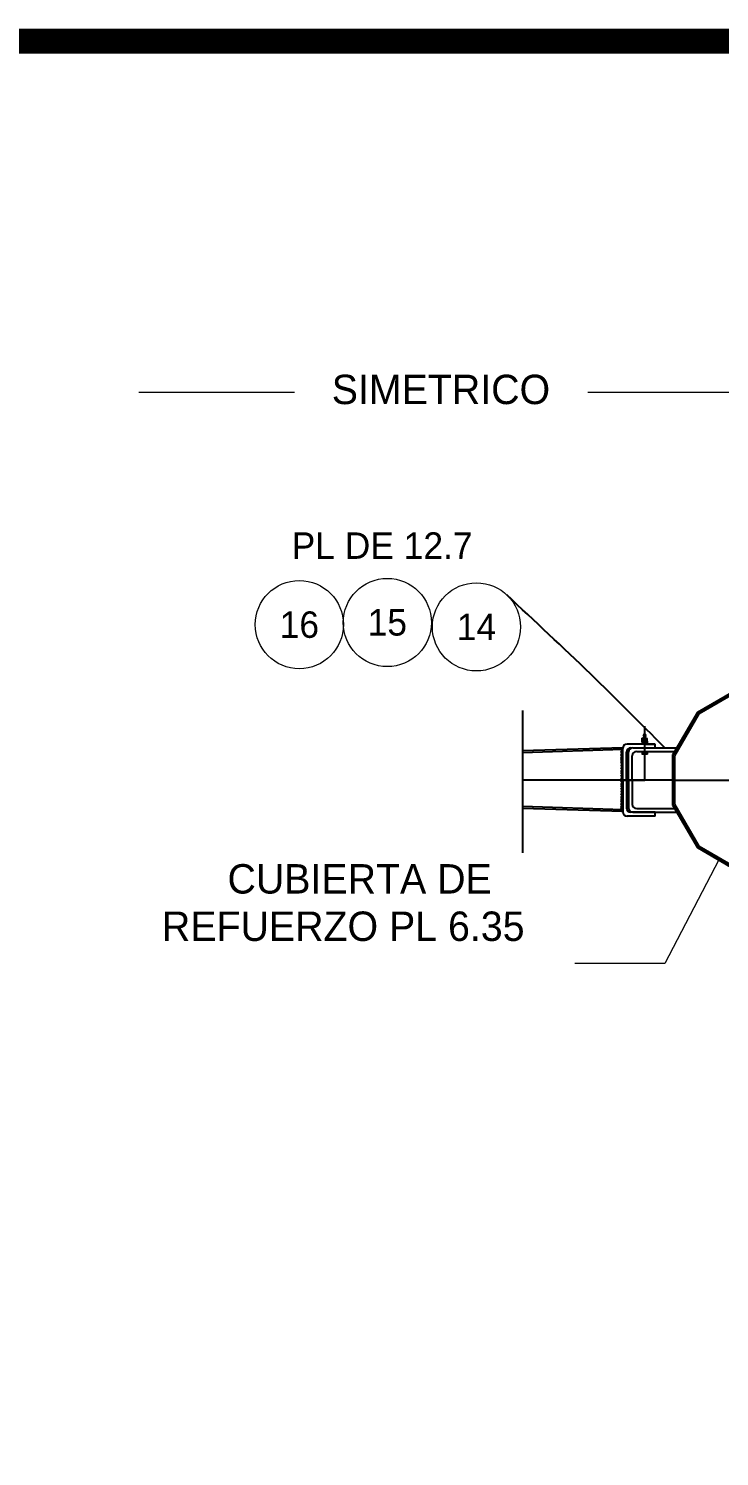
# Model space of a CAD drawing. Header units: centimetres. Extents: x 14 to 66415, y 14 to 43040.
# Drawn here: x 34018 to 38719, y 33327 to 43040 of the extents above; entities that cross this region are included whole.
import ezdxf
from ezdxf.enums import TextEntityAlignment as Align

# ---------------------------------------------------------------- set-up
doc = ezdxf.new("R2010")
doc.units = ezdxf.units.CM
doc.header["$LTSCALE"] = 10
doc.header["$MEASUREMENT"] = 0
doc.layers.get('0').update_dxf_attribs({"linetype": 'CONTINUOUS'})
for name, color, linetype in [('ACERO1', 144, 'CONTINUOUS'), ('ACOT', 7, 'CONTINUOUS'), ('MARCO', 7, 'CONTINUOUS'), ('TEXT', 7, 'CONTINUOUS'), ('TEXTOS', 7, 'CONTINUOUS')]:
    doc.layers.add(name, color=color, linetype=linetype)
doc.styles.get("Standard").update_dxf_attribs({"font": ''})
doc.styles.get('Standard').set_extended_font_data('Zurich Ex BT')
doc.dimstyles.get("Standard").update_dxf_attribs({"dimtxt": 200, "dimasz": 80, "dimexe": 3, "dimexo": 10, "dimgap": 0.09, "dimtad": 0, "dimtih": 1, "dimtoh": 1, "dimzin": 0, "dimdsep": 46, "dimtxsty": 'Standard', "dimcen": 0.09, "dimclrd": 256, "dimclre": 256, "dimclrt": 256, "dimadec": 0, "dimazin": 0, "dimtfac": 1, "dimtofl": 0, "dimtmove": 0, "dimatfit": 3, "dimfxl": 0, "dimtolj": 1, "dimtzin": 0, "dimlwd": 0, "dimlwe": 0, "dimarcsym": 0})

msp = doc.modelspace()

# ---------------------------------------------------------------- hatches: boundary and pattern name
at = {"layer": 'ACERO1'}
h = msp.add_hatch(dxfattribs=at)
h.set_pattern_fill('ANSI37', color=256, scale=100, style=0)
h.set_pattern_definition([(135, (106290.294, -91335.644), (8.8388348, 8.8388348), []), (45, (106290.294, -91335.644), (8.8388348, -8.8388348), [])])
h.paths.add_polyline_path([(38047.689, 38147.85), (38060.289, 38148.263), (38060.289, 37928.263), (38047.689, 37928.263)])
h.paths.add_polyline_path([(38047.689, 37928.263), (38060.289, 37928.263), (38060.289, 37713.263), (38047.689, 37713.659)])

# ---------------------------------------------------------------- linework, layer by layer
for p, q in [((37377.651, 38400.734), (37377.651, 37433.486)), ((38210.289, 37928.263), (38210.289, 38295.253)), ((38280.289, 38173.263), (38090.289, 38173.263)), ((38205.141, 38173.263), (38280.289, 38173.263)), ((38280.289, 38147.863), (38280.289, 38173.263)), ((38060.289, 38148.263), (37377.651, 38125.882)), ((38060.705, 38135.57), (37377.651, 38113.175)), ((38060.289, 37928.263), (38060.289, 38148.263)), ((38060.289, 37928.263), (38060.289, 38143.263)), ((38085.689, 37928.263), (38085.689, 38117.863)), ((38100.289, 37928.263), (38100.289, 38117.863)), ((38125.689, 37928.263), (38125.689, 38092.463)), ((38130.289, 38147.863), (38429.946, 38147.863)), ((38155.689, 38122.463), (38415.281, 38122.463)), ((38060.289, 37928.263), (37377.651, 37928.263)), ((38400.289, 37928.263), (38060.289, 37928.263)), ((38060.289, 37928.263), (38060.289, 37713.263)), ((38060.289, 37928.263), (38210.289, 37928.263)), ((38060.289, 37708.263), (38060.289, 37928.263)), ((38085.689, 37928.263), (38085.689, 37738.663)), ((38400.289, 37928.263), (38100.289, 37928.263)), ((38100.289, 37928.263), (38100.289, 37738.663)), ((38125.689, 37928.263), (38125.689, 37764.063)), ((38400.289, 37928.263), (39655.992, 37928.263)), ((38060.687, 37725.957), (37377.651, 37747.418)), ((38060.289, 37713.263), (37377.651, 37734.712)), ((38280.289, 37708.663), (38115.689, 37708.663)), ((38130.289, 37708.663), (38429.946, 37708.663)), ((38155.689, 37734.063), (38415.281, 37734.063)), ((38280.289, 37683.263), (38280.289, 37708.663)), ((38280.289, 37683.263), (38090.289, 37683.263))]:
    msp.add_line(p, q, dxfattribs=at)
at = {"layer": 'ACERO1', "lineweight": 5}
for p, q in [((38190.927, 38207.801), (38190.927, 38212.388)), ((38190.927, 38212.388), (38228.925, 38211.924)), ((38195.737, 38212.289), (38190.927, 38212.289)), ((38194.76, 38212.171), (38190.927, 38212.171)), ((38194.327, 38212.052), (38190.927, 38212.052)), ((38194.001, 38211.933), (38190.927, 38211.933)), ((38193.731, 38211.814), (38190.927, 38211.814)), ((38193.499, 38211.696), (38190.927, 38211.696)), ((38193.293, 38211.577), (38190.927, 38211.577)), ((38193.107, 38211.458), (38190.927, 38211.458)), ((38192.939, 38211.339), (38190.927, 38211.339)), ((38192.784, 38211.221), (38190.927, 38211.221)), ((38192.641, 38211.102), (38190.927, 38211.102)), ((38192.509, 38210.983), (38190.927, 38210.983)), ((38192.385, 38210.864), (38190.927, 38210.864)), ((38192.27, 38210.746), (38190.927, 38210.746)), ((38192.163, 38210.627), (38190.927, 38210.627)), ((38192.062, 38210.508), (38190.927, 38210.508)), ((38191.967, 38210.389), (38190.927, 38210.389)), ((38191.879, 38210.271), (38190.927, 38210.271)), ((38191.795, 38210.152), (38190.927, 38210.152)), ((38191.717, 38210.033), (38190.927, 38210.033)), ((38191.644, 38209.914), (38190.927, 38209.914)), ((38191.575, 38209.796), (38190.927, 38209.796)), ((38191.51, 38209.677), (38190.927, 38209.677)), ((38191.45, 38209.558), (38190.927, 38209.558)), ((38191.394, 38209.439), (38190.927, 38209.439)), ((38191.341, 38209.321), (38190.927, 38209.321)), ((38191.292, 38209.202), (38190.927, 38209.202)), ((38191.247, 38209.083), (38190.927, 38209.083)), ((38191.206, 38208.964), (38190.927, 38208.964)), ((38191.167, 38208.846), (38190.927, 38208.846)), ((38191.132, 38208.727), (38190.927, 38208.727)), ((38191.1, 38208.608), (38190.927, 38208.608)), ((38191.072, 38208.49), (38190.927, 38208.49)), ((38191.046, 38208.371), (38190.927, 38208.371)), ((38191.024, 38208.252), (38190.927, 38208.252)), ((38191.005, 38208.133), (38190.927, 38208.133)), ((38190.988, 38208.015), (38190.927, 38208.015)), ((38190.975, 38207.896), (38190.927, 38207.896)), ((38190.966, 38207.801), (38190.927, 38207.801)), ((38190.927, 38193.156), (38190.927, 38207.703)), ((38190.927, 38188.456), (38190.927, 38193.043)), ((38190.927, 38193.043), (38228.925, 38192.579)), ((38195.737, 38192.944), (38190.927, 38192.944)), ((38194.76, 38192.826), (38190.927, 38192.826)), ((38194.327, 38192.707), (38190.927, 38192.707)), ((38194.001, 38192.588), (38190.927, 38192.588)), ((38193.731, 38192.469), (38190.927, 38192.469)), ((38193.499, 38192.351), (38190.927, 38192.351)), ((38193.293, 38192.232), (38190.927, 38192.232)), ((38190.927, 38192.227), (38190.927, 38177.68)), ((38193.107, 38192.113), (38190.927, 38192.113)), ((38192.939, 38191.994), (38190.927, 38191.994)), ((38192.784, 38191.876), (38190.927, 38191.876)), ((38192.641, 38191.757), (38190.927, 38191.757)), ((38192.509, 38191.638), (38190.927, 38191.638)), ((38192.385, 38191.519), (38190.927, 38191.519)), ((38192.27, 38191.401), (38190.927, 38191.401)), ((38192.163, 38191.282), (38190.927, 38191.282)), ((38192.062, 38191.163), (38190.927, 38191.163)), ((38191.967, 38191.045), (38190.927, 38191.045)), ((38191.879, 38190.926), (38190.927, 38190.926)), ((38191.795, 38190.807), (38190.927, 38190.807)), ((38191.717, 38190.688), (38190.927, 38190.688)), ((38191.644, 38190.57), (38190.927, 38190.57)), ((38191.575, 38190.451), (38190.927, 38190.451)), ((38191.51, 38190.332), (38190.927, 38190.332)), ((38191.45, 38190.213), (38190.927, 38190.213)), ((38191.394, 38190.095), (38190.927, 38190.095)), ((38191.341, 38189.976), (38190.927, 38189.976)), ((38191.292, 38189.857), (38190.927, 38189.857)), ((38191.247, 38189.738), (38190.927, 38189.738)), ((38191.206, 38189.62), (38190.927, 38189.62)), ((38191.167, 38189.501), (38190.927, 38189.501)), ((38191.132, 38189.382), (38190.927, 38189.382)), ((38191.1, 38189.263), (38190.927, 38189.263)), ((38191.072, 38189.145), (38190.927, 38189.145)), ((38191.046, 38189.026), (38190.927, 38189.026)), ((38191.024, 38188.907), (38190.927, 38188.907)), ((38191.005, 38188.788), (38190.927, 38188.788)), ((38190.988, 38188.67), (38190.927, 38188.67)), ((38190.975, 38188.551), (38190.927, 38188.551)), ((38190.966, 38188.456), (38190.927, 38188.456)), ((38190.927, 38177.583), (38190.927, 38172.995)), ((38190.966, 38177.583), (38190.927, 38177.583)), ((38190.975, 38177.488), (38190.927, 38177.488)), ((38190.988, 38177.369), (38190.927, 38177.369)), ((38191.005, 38177.25), (38190.927, 38177.25)), ((38191.024, 38177.131), (38190.927, 38177.131)), ((38191.046, 38177.013), (38190.927, 38177.013)), ((38191.072, 38176.894), (38190.927, 38176.894)), ((38191.1, 38176.775), (38190.927, 38176.775)), ((38191.132, 38176.656), (38190.927, 38176.656)), ((38191.167, 38176.538), (38190.927, 38176.538)), ((38191.206, 38176.419), (38190.927, 38176.419)), ((38191.247, 38176.3), (38190.927, 38176.3)), ((38191.292, 38176.181), (38190.927, 38176.181)), ((38191.341, 38176.063), (38190.927, 38176.063)), ((38191.394, 38175.944), (38190.927, 38175.944)), ((38191.45, 38175.825), (38190.927, 38175.825)), ((38191.51, 38175.707), (38190.927, 38175.707)), ((38191.575, 38175.588), (38190.927, 38175.588)), ((38191.644, 38175.469), (38190.927, 38175.469)), ((38191.717, 38175.35), (38190.927, 38175.35)), ((38191.795, 38175.232), (38190.927, 38175.232)), ((38191.879, 38175.113), (38190.927, 38175.113)), ((38191.967, 38174.994), (38190.927, 38174.994)), ((38192.062, 38174.875), (38190.927, 38174.875)), ((38192.163, 38174.757), (38190.927, 38174.757)), ((38192.27, 38174.638), (38190.927, 38174.638)), ((38192.385, 38174.519), (38190.927, 38174.519)), ((38192.509, 38174.4), (38190.927, 38174.4)), ((38192.641, 38174.282), (38190.927, 38174.282)), ((38192.784, 38174.163), (38190.927, 38174.163)), ((38192.939, 38174.044), (38190.927, 38174.044)), ((38190.927, 38172.995), (38228.925, 38173.459)), ((38199.031, 38212.289), (38195.932, 38212.289)), ((38199.031, 38192.944), (38195.932, 38192.944)), ((38208.75, 38212.171), (38196.909, 38212.171)), ((38208.75, 38192.826), (38196.909, 38192.826)), ((38208.946, 38212.052), (38197.342, 38212.052)), ((38208.946, 38192.707), (38197.342, 38192.707)), ((38208.946, 38173.332), (38197.342, 38173.332)), ((38208.136, 38211.933), (38197.668, 38211.933)), ((38208.136, 38192.588), (38197.668, 38192.588)), ((38208.136, 38173.45), (38197.668, 38173.45)), ((38207.569, 38211.814), (38197.938, 38211.814)), ((38207.569, 38192.469), (38197.938, 38192.469)), ((38207.569, 38173.569), (38197.938, 38173.569)), ((38207.109, 38211.696), (38198.17, 38211.696)), ((38207.109, 38192.351), (38198.17, 38192.351)), ((38207.109, 38173.688), (38198.17, 38173.688)), ((38206.712, 38211.577), (38198.376, 38211.577)), ((38206.712, 38192.232), (38198.376, 38192.232)), ((38206.712, 38173.807), (38198.376, 38173.807)), ((38206.361, 38211.458), (38198.562, 38211.458)), ((38206.361, 38192.113), (38198.562, 38192.113)), ((38206.361, 38173.925), (38198.562, 38173.925)), ((38206.042, 38211.339), (38198.73, 38211.339)), ((38206.042, 38191.994), (38198.73, 38191.994)), ((38206.042, 38174.044), (38198.73, 38174.044)), ((38205.749, 38211.221), (38198.885, 38211.221)), ((38205.749, 38191.876), (38198.885, 38191.876)), ((38205.749, 38174.163), (38198.885, 38174.163)), ((38205.477, 38211.102), (38199.028, 38211.102)), ((38205.477, 38191.757), (38199.028, 38191.757)), ((38205.477, 38174.282), (38199.028, 38174.282)), ((38205.223, 38210.983), (38199.16, 38210.983)), ((38205.223, 38191.638), (38199.16, 38191.638)), ((38205.223, 38174.4), (38199.16, 38174.4)), ((38204.984, 38210.864), (38199.284, 38210.864)), ((38204.984, 38191.519), (38199.284, 38191.519)), ((38204.984, 38174.519), (38199.284, 38174.519)), ((38204.758, 38210.746), (38199.399, 38210.746)), ((38204.758, 38191.401), (38199.399, 38191.401)), ((38204.758, 38174.638), (38199.399, 38174.638)), ((38204.544, 38210.627), (38199.506, 38210.627)), ((38204.544, 38191.282), (38199.506, 38191.282)), ((38204.544, 38174.757), (38199.506, 38174.757)), ((38204.339, 38210.508), (38199.607, 38210.508)), ((38204.339, 38191.163), (38199.607, 38191.163)), ((38204.339, 38174.875), (38199.607, 38174.875)), ((38199.648, 38238.527), (38200.252, 38239.101)), ((38220.746, 38235.718), (38199.648, 38238.527)), ((38201.802, 38235.718), (38199.648, 38238.527)), ((38201.802, 38235.718), (38199.648, 38232.909)), ((38220.746, 38230.1), (38199.648, 38232.909)), ((38201.802, 38230.1), (38199.648, 38232.909)), ((38201.802, 38230.1), (38199.648, 38227.29)), ((38201.802, 38224.45), (38199.648, 38227.26)), ((38220.746, 38224.45), (38199.648, 38227.26)), ((38201.802, 38224.45), (38199.648, 38221.641)), ((38201.802, 38218.801), (38199.648, 38221.611)), ((38220.746, 38218.801), (38199.648, 38221.611)), ((38201.802, 38218.801), (38199.648, 38215.992)), ((38220.746, 38213.152), (38199.648, 38215.961)), ((38201.802, 38213.152), (38199.648, 38215.961)), ((38204.144, 38210.389), (38199.702, 38210.389)), ((38204.144, 38191.045), (38199.702, 38191.045)), ((38204.144, 38174.994), (38199.702, 38174.994)), ((38203.958, 38210.271), (38199.791, 38210.271)), ((38203.958, 38190.926), (38199.791, 38190.926)), ((38203.958, 38175.113), (38199.791, 38175.113)), ((38203.778, 38210.152), (38199.874, 38210.152)), ((38203.778, 38190.807), (38199.874, 38190.807)), ((38203.778, 38175.232), (38199.874, 38175.232)), ((38203.606, 38210.033), (38199.952, 38210.033)), ((38203.606, 38190.688), (38199.952, 38190.688)), ((38203.606, 38175.35), (38199.952, 38175.35)), ((38203.441, 38209.914), (38200.025, 38209.914)), ((38203.441, 38190.57), (38200.025, 38190.57)), ((38203.441, 38175.469), (38200.025, 38175.469)), ((38203.281, 38209.796), (38200.094, 38209.796)), ((38203.281, 38190.451), (38200.094, 38190.451)), ((38203.281, 38175.588), (38200.094, 38175.588)), ((38203.127, 38209.677), (38200.159, 38209.677)), ((38203.127, 38190.332), (38200.159, 38190.332)), ((38203.127, 38175.707), (38200.159, 38175.707)), ((38202.978, 38209.558), (38200.219, 38209.558)), ((38202.978, 38190.213), (38200.219, 38190.213)), ((38202.978, 38175.825), (38200.219, 38175.825)), ((38218.591, 38239.101), (38200.252, 38239.101)), ((38202.834, 38209.439), (38200.275, 38209.439)), ((38202.834, 38190.095), (38200.275, 38190.095)), ((38202.834, 38175.944), (38200.275, 38175.944)), ((38202.695, 38209.321), (38200.328, 38209.321)), ((38202.695, 38189.976), (38200.328, 38189.976)), ((38202.695, 38176.063), (38200.328, 38176.063)), ((38202.56, 38209.202), (38200.377, 38209.202)), ((38202.56, 38189.857), (38200.377, 38189.857)), ((38202.56, 38176.181), (38200.377, 38176.181)), ((38202.43, 38209.083), (38200.422, 38209.083)), ((38202.43, 38189.738), (38200.422, 38189.738)), ((38202.43, 38176.3), (38200.422, 38176.3)), ((38200.427, 38193.156), (38200.427, 38212.272)), ((38219.425, 38193.124), (38200.427, 38193.124)), ((38200.427, 38192.227), (38200.427, 38173.111)), ((38202.303, 38208.964), (38200.464, 38208.964)), ((38202.303, 38189.62), (38200.464, 38189.62)), ((38202.303, 38176.419), (38200.464, 38176.419)), ((38202.18, 38208.846), (38200.502, 38208.846)), ((38202.18, 38189.501), (38200.502, 38189.501)), ((38202.18, 38176.538), (38200.502, 38176.538)), ((38202.061, 38208.727), (38200.537, 38208.727)), ((38202.061, 38189.382), (38200.537, 38189.382)), ((38202.061, 38176.656), (38200.537, 38176.656)), ((38201.945, 38208.608), (38200.569, 38208.608)), ((38201.945, 38189.263), (38200.569, 38189.263)), ((38201.945, 38176.775), (38200.569, 38176.775)), ((38201.832, 38208.49), (38200.597, 38208.49)), ((38201.832, 38189.145), (38200.597, 38189.145)), ((38201.832, 38176.894), (38200.597, 38176.894)), ((38201.722, 38208.371), (38200.623, 38208.371)), ((38201.722, 38189.026), (38200.623, 38189.026)), ((38201.722, 38177.013), (38200.623, 38177.013)), ((38201.616, 38208.252), (38200.645, 38208.252)), ((38201.616, 38188.907), (38200.645, 38188.907)), ((38201.616, 38177.131), (38200.645, 38177.131)), ((38201.512, 38208.133), (38200.664, 38208.133)), ((38201.512, 38188.788), (38200.664, 38188.788)), ((38201.512, 38177.25), (38200.664, 38177.25)), ((38201.412, 38208.015), (38200.681, 38208.015)), ((38201.412, 38188.67), (38200.681, 38188.67)), ((38201.412, 38177.369), (38200.681, 38177.369)), ((38201.314, 38207.896), (38200.694, 38207.896)), ((38201.314, 38188.551), (38200.694, 38188.551)), ((38201.314, 38177.488), (38200.694, 38177.488)), ((38201.218, 38207.777), (38200.705, 38207.777)), ((38201.218, 38188.432), (38200.705, 38188.432)), ((38201.218, 38177.606), (38200.705, 38177.606)), ((38201.125, 38207.658), (38200.712, 38207.658)), ((38201.125, 38188.313), (38200.712, 38188.313)), ((38201.125, 38177.725), (38200.712, 38177.725)), ((38200.778, 38207.183), (38200.714, 38207.183)), ((38200.778, 38187.839), (38200.714, 38187.839)), ((38200.778, 38178.2), (38200.714, 38178.2)), ((38201.035, 38207.54), (38200.717, 38207.54)), ((38201.035, 38188.195), (38200.717, 38188.195)), ((38201.035, 38177.844), (38200.717, 38177.844)), ((38200.862, 38207.302), (38200.718, 38207.302)), ((38200.862, 38187.957), (38200.718, 38187.957)), ((38200.862, 38178.081), (38200.718, 38178.081)), ((38200.947, 38207.421), (38200.719, 38207.421)), ((38200.947, 38188.076), (38200.719, 38188.076)), ((38200.947, 38177.963), (38200.719, 38177.963)), ((38218.591, 38233.483), (38201.802, 38235.718)), ((38218.591, 38227.864), (38201.802, 38230.1)), ((38218.591, 38222.215), (38201.802, 38224.45)), ((38218.591, 38216.566), (38201.802, 38218.801)), ((38220.746, 38213.152), (38201.802, 38213.152)), ((38218.468, 38212.052), (38211.457, 38212.052)), ((38218.468, 38192.707), (38211.457, 38192.707)), ((38228.187, 38211.933), (38212.267, 38211.933)), ((38228.187, 38192.588), (38212.267, 38192.588)), ((38228.187, 38173.45), (38212.267, 38173.45)), ((38223.688, 38211.814), (38212.834, 38211.814)), ((38223.688, 38192.469), (38212.834, 38192.469)), ((38223.688, 38173.569), (38212.834, 38173.569)), ((38223.124, 38211.696), (38213.294, 38211.696)), ((38223.124, 38192.351), (38213.294, 38192.351)), ((38223.124, 38173.688), (38213.294, 38173.688)), ((38222.751, 38211.577), (38213.69, 38211.577)), ((38222.751, 38192.232), (38213.69, 38192.232)), ((38222.751, 38173.807), (38213.69, 38173.807)), ((38222.456, 38211.458), (38214.042, 38211.458)), ((38222.456, 38192.113), (38214.042, 38192.113)), ((38222.456, 38173.925), (38214.042, 38173.925)), ((38222.207, 38211.339), (38214.361, 38211.339)), ((38222.207, 38191.994), (38214.361, 38191.994)), ((38222.207, 38174.044), (38214.361, 38174.044)), ((38221.989, 38211.221), (38214.653, 38211.221)), ((38221.989, 38191.876), (38214.653, 38191.876)), ((38221.989, 38174.163), (38214.653, 38174.163)), ((38221.794, 38211.102), (38214.925, 38211.102)), ((38221.794, 38191.757), (38214.925, 38191.757)), ((38221.794, 38174.282), (38214.925, 38174.282)), ((38221.619, 38210.983), (38215.179, 38210.983)), ((38221.619, 38191.638), (38215.179, 38191.638)), ((38221.619, 38174.4), (38215.179, 38174.4)), ((38221.458, 38210.864), (38215.418, 38210.864)), ((38221.458, 38191.519), (38215.418, 38191.519)), ((38221.458, 38174.519), (38215.418, 38174.519)), ((38221.311, 38210.746), (38215.644, 38210.746)), ((38221.311, 38191.401), (38215.644, 38191.401)), ((38221.311, 38174.638), (38215.644, 38174.638)), ((38221.174, 38210.627), (38215.859, 38210.627)), ((38221.174, 38191.282), (38215.859, 38191.282)), ((38221.174, 38174.757), (38215.859, 38174.757)), ((38221.048, 38210.508), (38216.063, 38210.508)), ((38221.048, 38191.163), (38216.063, 38191.163)), ((38221.048, 38174.875), (38216.063, 38174.875)), ((38220.93, 38210.389), (38216.258, 38210.389)), ((38220.93, 38191.045), (38216.258, 38191.045)), ((38220.93, 38174.994), (38216.258, 38174.994)), ((38220.819, 38210.271), (38216.445, 38210.271)), ((38220.819, 38190.926), (38216.445, 38190.926)), ((38220.819, 38175.113), (38216.445, 38175.113)), ((38220.716, 38210.152), (38216.624, 38210.152)), ((38220.716, 38190.807), (38216.624, 38190.807)), ((38220.716, 38175.232), (38216.624, 38175.232)), ((38220.62, 38210.033), (38216.796, 38210.033)), ((38220.62, 38190.688), (38216.796, 38190.688)), ((38220.62, 38175.35), (38216.796, 38175.35)), ((38220.53, 38209.914), (38216.962, 38209.914)), ((38220.53, 38190.57), (38216.962, 38190.57)), ((38220.53, 38175.469), (38216.962, 38175.469)), ((38220.445, 38209.796), (38217.121, 38209.796)), ((38220.445, 38190.451), (38217.121, 38190.451)), ((38220.445, 38175.588), (38217.121, 38175.588)), ((38220.365, 38209.677), (38217.275, 38209.677)), ((38220.365, 38190.332), (38217.275, 38190.332)), ((38220.365, 38175.707), (38217.275, 38175.707)), ((38220.291, 38209.558), (38217.424, 38209.558)), ((38220.291, 38190.213), (38217.424, 38190.213)), ((38220.291, 38175.825), (38217.424, 38175.825)), ((38220.221, 38209.439), (38217.568, 38209.439)), ((38220.221, 38190.095), (38217.568, 38190.095)), ((38220.221, 38175.944), (38217.568, 38175.944)), ((38220.155, 38209.321), (38217.707, 38209.321)), ((38220.155, 38189.976), (38217.707, 38189.976)), ((38220.155, 38176.063), (38217.707, 38176.063)), ((38220.094, 38209.202), (38217.842, 38209.202)), ((38220.094, 38189.857), (38217.842, 38189.857)), ((38220.094, 38176.181), (38217.842, 38176.181)), ((38220.037, 38209.083), (38217.973, 38209.083)), ((38220.037, 38189.738), (38217.973, 38189.738)), ((38220.037, 38176.3), (38217.973, 38176.3)), ((38219.984, 38208.964), (38218.1, 38208.964)), ((38219.984, 38189.62), (38218.1, 38189.62)), ((38219.984, 38176.419), (38218.1, 38176.419)), ((38219.935, 38208.846), (38218.223, 38208.846)), ((38219.935, 38189.501), (38218.223, 38189.501)), ((38219.935, 38176.538), (38218.223, 38176.538)), ((38219.889, 38208.727), (38218.342, 38208.727)), ((38219.889, 38189.382), (38218.342, 38189.382)), ((38219.889, 38176.656), (38218.342, 38176.656)), ((38219.847, 38208.608), (38218.458, 38208.608)), ((38219.847, 38189.263), (38218.458, 38189.263)), ((38219.847, 38176.775), (38218.458, 38176.775)), ((38219.809, 38208.49), (38218.571, 38208.49)), ((38219.809, 38189.145), (38218.571, 38189.145)), ((38219.809, 38176.894), (38218.571, 38176.894)), ((38220.746, 38235.687), (38218.591, 38239.101)), ((38218.591, 38233.483), (38220.746, 38235.718)), ((38220.746, 38230.069), (38218.591, 38233.483)), ((38218.591, 38227.864), (38220.746, 38230.1)), ((38220.746, 38224.45), (38218.591, 38227.864)), ((38218.591, 38222.215), (38220.746, 38224.45)), ((38220.746, 38218.801), (38218.591, 38222.215)), ((38218.591, 38216.566), (38220.746, 38218.801)), ((38220.746, 38213.152), (38218.591, 38216.566)), ((38219.774, 38208.371), (38218.68, 38208.371)), ((38219.774, 38189.026), (38218.68, 38189.026)), ((38219.774, 38177.013), (38218.68, 38177.013)), ((38219.742, 38208.252), (38218.787, 38208.252)), ((38219.742, 38188.907), (38218.787, 38188.907)), ((38219.742, 38177.131), (38218.787, 38177.131)), ((38219.713, 38208.133), (38218.89, 38208.133)), ((38219.713, 38188.788), (38218.89, 38188.788)), ((38219.713, 38177.25), (38218.89, 38177.25)), ((38219.688, 38208.015), (38218.991, 38208.015)), ((38219.688, 38188.67), (38218.991, 38188.67)), ((38219.688, 38177.369), (38218.991, 38177.369)), ((38219.665, 38207.896), (38219.089, 38207.896)), ((38219.665, 38188.551), (38219.089, 38188.551)), ((38219.665, 38177.488), (38219.089, 38177.488)), ((38219.646, 38207.777), (38219.184, 38207.777)), ((38219.646, 38188.432), (38219.184, 38188.432)), ((38219.646, 38177.606), (38219.184, 38177.606)), ((38219.63, 38207.658), (38219.277, 38207.658)), ((38219.63, 38188.313), (38219.277, 38188.313)), ((38219.63, 38177.725), (38219.277, 38177.725)), ((38219.616, 38207.54), (38219.367, 38207.54)), ((38219.616, 38188.195), (38219.367, 38188.195)), ((38219.616, 38177.844), (38219.367, 38177.844)), ((38219.425, 38193.156), (38219.425, 38212.04)), ((38219.425, 38192.227), (38219.425, 38173.343)), ((38219.606, 38207.421), (38219.455, 38207.421)), ((38219.606, 38188.076), (38219.455, 38188.076)), ((38219.606, 38177.963), (38219.455, 38177.963)), ((38219.599, 38207.302), (38219.541, 38207.302)), ((38219.599, 38187.957), (38219.541, 38187.957)), ((38219.599, 38178.081), (38219.541, 38178.081)), ((38228.925, 38211.814), (38225.1, 38211.814)), ((38228.925, 38192.469), (38225.1, 38192.469)), ((38228.925, 38173.569), (38225.1, 38173.569)), ((38228.925, 38211.696), (38225.664, 38211.696)), ((38228.925, 38192.351), (38225.664, 38192.351)), ((38228.925, 38173.688), (38225.664, 38173.688)), ((38228.925, 38211.577), (38226.037, 38211.577)), ((38228.925, 38192.232), (38226.037, 38192.232)), ((38228.925, 38173.807), (38226.037, 38173.807)), ((38228.925, 38211.458), (38226.332, 38211.458)), ((38228.925, 38192.113), (38226.332, 38192.113)), ((38228.925, 38173.925), (38226.332, 38173.925)), ((38228.925, 38211.339), (38226.581, 38211.339)), ((38228.925, 38191.994), (38226.581, 38191.994)), ((38228.925, 38174.044), (38226.581, 38174.044)), ((38228.925, 38211.221), (38226.799, 38211.221)), ((38228.925, 38191.876), (38226.799, 38191.876)), ((38228.925, 38174.163), (38226.799, 38174.163)), ((38228.925, 38211.102), (38226.994, 38211.102)), ((38228.925, 38191.757), (38226.994, 38191.757)), ((38228.925, 38174.282), (38226.994, 38174.282)), ((38228.925, 38210.983), (38227.169, 38210.983)), ((38228.925, 38191.638), (38227.169, 38191.638)), ((38228.925, 38174.4), (38227.169, 38174.4)), ((38228.925, 38210.864), (38227.33, 38210.864)), ((38228.925, 38191.519), (38227.33, 38191.519)), ((38228.925, 38174.519), (38227.33, 38174.519)), ((38228.925, 38210.746), (38227.477, 38210.746)), ((38228.925, 38191.401), (38227.477, 38191.401)), ((38228.925, 38174.638), (38227.477, 38174.638)), ((38228.925, 38210.627), (38227.614, 38210.627)), ((38228.925, 38191.282), (38227.614, 38191.282)), ((38228.925, 38174.757), (38227.614, 38174.757)), ((38228.925, 38210.508), (38227.74, 38210.508)), ((38228.925, 38191.163), (38227.74, 38191.163)), ((38228.925, 38174.875), (38227.74, 38174.875)), ((38228.925, 38210.389), (38227.858, 38210.389)), ((38228.925, 38191.045), (38227.858, 38191.045)), ((38228.925, 38174.994), (38227.858, 38174.994)), ((38228.925, 38210.271), (38227.969, 38210.271)), ((38228.925, 38190.926), (38227.969, 38190.926)), ((38228.925, 38175.113), (38227.969, 38175.113)), ((38228.925, 38210.152), (38228.072, 38210.152)), ((38228.925, 38190.807), (38228.072, 38190.807)), ((38228.925, 38175.232), (38228.072, 38175.232)), ((38228.925, 38210.033), (38228.168, 38210.033)), ((38228.925, 38190.688), (38228.168, 38190.688)), ((38228.925, 38175.35), (38228.168, 38175.35)), ((38228.925, 38209.914), (38228.258, 38209.914)), ((38228.925, 38190.57), (38228.258, 38190.57)), ((38228.925, 38175.469), (38228.258, 38175.469)), ((38228.925, 38209.796), (38228.343, 38209.796)), ((38228.925, 38190.451), (38228.343, 38190.451)), ((38228.925, 38175.588), (38228.343, 38175.588)), ((38228.925, 38209.677), (38228.423, 38209.677)), ((38228.925, 38190.332), (38228.423, 38190.332)), ((38228.925, 38175.707), (38228.423, 38175.707)), ((38228.925, 38209.558), (38228.497, 38209.558)), ((38228.925, 38190.213), (38228.497, 38190.213)), ((38228.925, 38175.825), (38228.497, 38175.825)), ((38228.925, 38209.439), (38228.567, 38209.439)), ((38228.925, 38190.095), (38228.567, 38190.095)), ((38228.925, 38175.944), (38228.567, 38175.944)), ((38228.925, 38209.321), (38228.632, 38209.321)), ((38228.925, 38189.976), (38228.632, 38189.976)), ((38228.925, 38176.063), (38228.632, 38176.063)), ((38228.925, 38209.202), (38228.694, 38209.202)), ((38228.925, 38189.857), (38228.694, 38189.857)), ((38228.925, 38176.181), (38228.694, 38176.181)), ((38228.925, 38209.083), (38228.751, 38209.083)), ((38228.925, 38189.738), (38228.751, 38189.738)), ((38228.925, 38176.3), (38228.751, 38176.3)), ((38228.925, 38208.964), (38228.804, 38208.964)), ((38228.925, 38189.62), (38228.804, 38189.62)), ((38228.925, 38176.419), (38228.804, 38176.419)), ((38228.925, 38208.846), (38228.853, 38208.846)), ((38228.925, 38189.501), (38228.853, 38189.501)), ((38228.925, 38176.538), (38228.853, 38176.538)), ((38228.925, 38208.727), (38228.898, 38208.727)), ((38228.925, 38189.382), (38228.898, 38189.382)), ((38228.925, 38176.656), (38228.898, 38176.656)), ((38228.925, 38208.655), (38228.925, 38211.924)), ((38228.925, 38193.156), (38228.925, 38208.547)), ((38228.925, 38189.31), (38228.925, 38192.579)), ((38228.925, 38192.227), (38228.925, 38176.837)), ((38228.925, 38176.729), (38228.925, 38173.459)), ((38191.29, 38122.463), (38191.29, 38107.916)), ((38191.29, 38107.818), (38191.29, 38103.231)), ((38191.329, 38107.818), (38191.29, 38107.818)), ((38191.337, 38107.723), (38191.29, 38107.723)), ((38191.351, 38107.605), (38191.29, 38107.605)), ((38191.367, 38107.486), (38191.29, 38107.486)), ((38191.387, 38107.367), (38191.29, 38107.367)), ((38191.409, 38107.248), (38191.29, 38107.248)), ((38191.435, 38107.13), (38191.29, 38107.13)), ((38191.463, 38107.011), (38191.29, 38107.011)), ((38191.495, 38106.892), (38191.29, 38106.892)), ((38191.53, 38106.773), (38191.29, 38106.773)), ((38191.568, 38106.655), (38191.29, 38106.655)), ((38191.61, 38106.536), (38191.29, 38106.536)), ((38191.655, 38106.417), (38191.29, 38106.417)), ((38191.704, 38106.298), (38191.29, 38106.298)), ((38191.756, 38106.18), (38191.29, 38106.18)), ((38191.813, 38106.061), (38191.29, 38106.061)), ((38191.873, 38105.942), (38191.29, 38105.942)), ((38191.937, 38105.824), (38191.29, 38105.824)), ((38192.006, 38105.705), (38191.29, 38105.705)), ((38192.08, 38105.586), (38191.29, 38105.586)), ((38192.158, 38105.467), (38191.29, 38105.467)), ((38192.241, 38105.349), (38191.29, 38105.349)), ((38192.33, 38105.23), (38191.29, 38105.23)), ((38192.425, 38105.111), (38191.29, 38105.111)), ((38192.525, 38104.992), (38191.29, 38104.992)), ((38192.633, 38104.874), (38191.29, 38104.874)), ((38192.748, 38104.755), (38191.29, 38104.755)), ((38192.871, 38104.636), (38191.29, 38104.636)), ((38193.004, 38104.517), (38191.29, 38104.517)), ((38193.147, 38104.399), (38191.29, 38104.399)), ((38193.302, 38104.28), (38191.29, 38104.28)), ((38193.47, 38104.161), (38191.29, 38104.161)), ((38193.655, 38104.042), (38191.29, 38104.042)), ((38193.861, 38103.924), (38191.29, 38103.924)), ((38194.094, 38103.805), (38191.29, 38103.805)), ((38191.29, 38103.231), (38229.287, 38103.695)), ((38194.364, 38103.686), (38191.29, 38103.686)), ((38194.69, 38103.567), (38191.29, 38103.567)), ((38195.122, 38103.449), (38191.29, 38103.449)), ((38196.1, 38103.33), (38191.29, 38103.33)), ((38199.394, 38103.33), (38196.295, 38103.33)), ((38209.112, 38103.449), (38197.272, 38103.449)), ((38209.309, 38103.567), (38197.705, 38103.567)), ((38208.498, 38103.686), (38198.031, 38103.686)), ((38207.931, 38103.805), (38198.3, 38103.805)), ((38207.471, 38103.924), (38198.533, 38103.924)), ((38207.075, 38104.042), (38198.739, 38104.042)), ((38206.723, 38104.161), (38198.924, 38104.161)), ((38206.405, 38104.28), (38199.093, 38104.28)), ((38206.112, 38104.399), (38199.248, 38104.399)), ((38205.84, 38104.517), (38199.39, 38104.517)), ((38205.586, 38104.636), (38199.523, 38104.636)), ((38205.347, 38104.755), (38199.646, 38104.755)), ((38205.121, 38104.874), (38199.761, 38104.874)), ((38204.906, 38104.992), (38199.869, 38104.992)), ((38204.702, 38105.111), (38199.97, 38105.111)), ((38204.507, 38105.23), (38200.064, 38105.23)), ((38204.32, 38105.349), (38200.153, 38105.349)), ((38204.141, 38105.467), (38200.237, 38105.467)), ((38203.969, 38105.586), (38200.315, 38105.586)), ((38203.803, 38105.705), (38200.388, 38105.705)), ((38203.644, 38105.824), (38200.457, 38105.824)), ((38203.49, 38105.942), (38200.521, 38105.942)), ((38203.341, 38106.061), (38200.582, 38106.061)), ((38203.197, 38106.18), (38200.638, 38106.18)), ((38203.058, 38106.298), (38200.691, 38106.298)), ((38202.923, 38106.417), (38200.739, 38106.417)), ((38202.792, 38106.536), (38200.784, 38106.536)), ((38200.789, 38122.463), (38200.789, 38103.347)), ((38202.666, 38106.655), (38200.826, 38106.655)), ((38202.543, 38106.773), (38200.864, 38106.773)), ((38202.423, 38106.892), (38200.899, 38106.892)), ((38202.307, 38107.011), (38200.931, 38107.011)), ((38202.195, 38107.13), (38200.96, 38107.13)), ((38202.085, 38107.248), (38200.985, 38107.248)), ((38201.979, 38107.367), (38201.008, 38107.367)), ((38201.875, 38107.486), (38201.027, 38107.486)), ((38201.774, 38107.605), (38201.043, 38107.605)), ((38201.676, 38107.723), (38201.057, 38107.723)), ((38201.581, 38107.842), (38201.067, 38107.842)), ((38201.488, 38107.961), (38201.075, 38107.961)), ((38201.141, 38108.436), (38201.076, 38108.436)), ((38201.224, 38108.317), (38201.08, 38108.317)), ((38201.398, 38108.08), (38201.08, 38108.08)), ((38201.31, 38108.198), (38201.082, 38108.198)), ((38218.831, 38103.567), (38211.819, 38103.567)), ((38228.549, 38103.686), (38212.63, 38103.686)), ((38224.05, 38103.805), (38213.196, 38103.805)), ((38223.487, 38103.924), (38213.657, 38103.924)), ((38223.114, 38104.042), (38214.053, 38104.042)), ((38222.819, 38104.161), (38214.404, 38104.161)), ((38222.569, 38104.28), (38214.723, 38104.28)), ((38222.351, 38104.399), (38215.016, 38104.399)), ((38222.157, 38104.517), (38215.288, 38104.517)), ((38221.981, 38104.636), (38215.542, 38104.636)), ((38221.821, 38104.755), (38215.781, 38104.755)), ((38221.673, 38104.874), (38216.007, 38104.874)), ((38221.537, 38104.992), (38216.222, 38104.992)), ((38221.41, 38105.111), (38216.426, 38105.111)), ((38221.292, 38105.23), (38216.621, 38105.23)), ((38221.182, 38105.349), (38216.808, 38105.349)), ((38221.079, 38105.467), (38216.987, 38105.467)), ((38220.983, 38105.586), (38217.159, 38105.586)), ((38220.892, 38105.705), (38217.324, 38105.705)), ((38220.807, 38105.824), (38217.484, 38105.824)), ((38220.728, 38105.942), (38217.638, 38105.942)), ((38220.653, 38106.061), (38217.787, 38106.061)), ((38220.584, 38106.18), (38217.931, 38106.18)), ((38220.518, 38106.298), (38218.07, 38106.298)), ((38220.457, 38106.417), (38218.205, 38106.417)), ((38220.4, 38106.536), (38218.335, 38106.536)), ((38220.347, 38106.655), (38218.462, 38106.655)), ((38220.298, 38106.773), (38218.585, 38106.773)), ((38220.252, 38106.892), (38218.705, 38106.892)), ((38220.21, 38107.011), (38218.821, 38107.011)), ((38220.172, 38107.13), (38218.933, 38107.13)), ((38220.136, 38107.248), (38219.043, 38107.248)), ((38220.104, 38107.367), (38219.149, 38107.367)), ((38220.076, 38107.486), (38219.253, 38107.486)), ((38220.05, 38107.605), (38219.354, 38107.605)), ((38220.028, 38107.723), (38219.452, 38107.723)), ((38220.008, 38107.842), (38219.547, 38107.842)), ((38219.992, 38107.961), (38219.64, 38107.961)), ((38219.979, 38108.08), (38219.73, 38108.08)), ((38219.788, 38122.463), (38219.788, 38103.579)), ((38219.969, 38108.198), (38219.818, 38108.198)), ((38219.961, 38108.317), (38219.904, 38108.317)), ((38229.287, 38103.805), (38225.463, 38103.805)), ((38229.287, 38103.924), (38226.026, 38103.924)), ((38229.287, 38104.042), (38226.399, 38104.042)), ((38229.287, 38104.161), (38226.694, 38104.161)), ((38229.287, 38104.28), (38226.944, 38104.28)), ((38229.287, 38104.399), (38227.162, 38104.399)), ((38229.287, 38104.517), (38227.356, 38104.517)), ((38229.287, 38104.636), (38227.532, 38104.636)), ((38229.287, 38104.755), (38227.692, 38104.755)), ((38229.287, 38104.874), (38227.84, 38104.874)), ((38229.287, 38104.992), (38227.976, 38104.992)), ((38229.287, 38105.111), (38228.103, 38105.111)), ((38229.287, 38105.23), (38228.221, 38105.23)), ((38229.287, 38105.349), (38228.331, 38105.349)), ((38229.287, 38105.467), (38228.434, 38105.467)), ((38229.287, 38105.586), (38228.531, 38105.586)), ((38229.287, 38105.705), (38228.621, 38105.705)), ((38229.287, 38105.824), (38228.706, 38105.824)), ((38229.287, 38105.942), (38228.785, 38105.942)), ((38229.287, 38106.061), (38228.86, 38106.061)), ((38229.287, 38106.18), (38228.93, 38106.18)), ((38229.287, 38106.298), (38228.995, 38106.298)), ((38229.287, 38106.417), (38229.056, 38106.417)), ((38229.287, 38106.536), (38229.113, 38106.536)), ((38229.287, 38106.655), (38229.166, 38106.655)), ((38229.287, 38106.773), (38229.216, 38106.773)), ((38229.287, 38106.892), (38229.261, 38106.892)), ((38229.287, 38122.463), (38229.287, 38107.073)), ((38229.287, 38106.965), (38229.287, 38103.695))]:
    msp.add_line(p, q, dxfattribs=at)
at = {"layer": 'ACERO1'}
for points in [[(38859.908, 38556.115), (38568.521, 38387.882), (38400.289, 38096.495), (38400.289, 37760.031), (38568.521, 37468.644), (38859.908, 37300.411), (39196.373, 37300.411), (39487.76, 37468.644), (39655.992, 37760.031), (39655.992, 38096.495), (39487.76, 38387.882), (39196.373, 38556.115)], [(38863.311, 38543.415), (38577.818, 38378.585), (38412.989, 38093.092), (38412.989, 37763.434), (38577.818, 37477.941), (38863.311, 37313.111), (39192.97, 37313.111), (39478.463, 37477.941), (39643.292, 37763.434), (39643.292, 38093.092), (39478.463, 38378.585), (39192.97, 38543.415)]]:
    msp.add_lwpolyline(points, close=True, dxfattribs=at)
for centre, start, end in [((38090.289, 38143.263), 90, 180), ((38115.689, 38117.863), 90, 180), ((38130.289, 38117.863), 90, 180), ((38155.689, 38092.463), 90, 180), ((38090.289, 37713.263), 180, 270), ((38115.689, 37738.663), 180, 270), ((38130.289, 37738.663), 180, 270), ((38155.689, 37764.063), 180, 270)]:
    msp.add_arc(centre, 30, start, end, dxfattribs=at)
at = {"layer": 'ACERO1', "lineweight": 5}
for centre, radius, start, end in [((38195.835, 38207.406), 4.884, 356.184728, 175.3618759), ((38195.835, 38188.061), 4.884, 356.184728, 175.3618759), ((38195.835, 38177.978), 4.884, 184.6381241, 3.815272), ((38210.201, 38200.66), 11.461, 34.9465827, 145.9270203), ((38210.201, 38181.315), 11.461, 34.9465827, 145.9270203), ((38210.201, 38184.723), 11.461, 214.0729797, 325.0534173), ((38224.394, 38207.065), 4.801, 19.3306123, 178.0956992), ((38224.394, 38187.72), 4.801, 19.3306123, 178.0956992), ((38224.394, 38178.318), 4.801, 181.9043008, 340.6693877), ((38196.197, 38108.213), 4.884, 184.6381241, 3.815272), ((38210.564, 38114.959), 11.461, 214.0729797, 325.0534173), ((38224.757, 38108.554), 4.801, 181.9043008, 340.6693877)]:
    msp.add_arc(centre, radius, start, end, dxfattribs=at)
at = {"layer": 'MARCO', "linetype": 'Continuous', "const_width": 171.786}
msp.add_lwpolyline([(66329.527, 100), (66329.527, 42954.4), (100, 42954.4), (100, 100)], close=True, dxfattribs=at)
at = {"layer": 'TEXT', "linetype": 'ByBlock', "lineweight": 5}
for p, q in [((35828.257, 40563.769), (34767.666, 40563.769)), ((38972.08, 40563.769), (37823.15, 40563.769))]:
    msp.add_line(p, q, dxfattribs=at)
at = {"layer": 'TEXT', "lineweight": 5}
for centre in [(35860.398, 38985.608), (36458.956, 38999.767), (37065.493, 38970.201)]:
    msp.add_circle(centre, 300, dxfattribs=at)

# ---------------------------------------------------------------- texts
for s, p in [('CUBIERTA DE ', (35371.578, 37156.082)), ('REFUERZO PL 6.35', (34925.382, 36833.73))]:
    msp.add_text(s, height=200).set_placement(p)
at = {"layer": 'ACOT', "lineweight": 5, "insert": (36423.606, 39523.005), "char_height": 180, "attachment_point": 5}
msp.add_mtext('\\A1;PL DE 12.7', dxfattribs=at)
at = {"layer": 'TEXT', "linetype": 'ByBlock', "lineweight": 5}
msp.add_text('SIMETRICO', height=200, dxfattribs=at).set_placement((36823.845, 40585.579), align=Align.MIDDLE_CENTER)
at = {"layer": 'TEXTOS', "lineweight": 5}
for s, p in [('16', (35860.398, 38985.608)), ('15', (36458.956, 38999.767)), ('14', (37065.493, 38970.201))]:
    msp.add_text(s, height=180, dxfattribs=at).set_placement(p, align=Align.MIDDLE)

# ---------------------------------------------------------------- leaders
at = {"layer": 'TEXTOS', "path_type": 1}
msp.add_leader([(38347.516, 38147.863), (37843.135, 38648.081), (37271.546, 39188.242)], dimstyle='Standard', override={"dimasz": 20, "dimgap": 0.09, "dimtad": 0, "dimclrd": 256}, dxfattribs=at)
at = {"layer": 'TEXTOS'}
msp.add_leader([(38714.214, 37384.527), (38346.304, 36679.388), (37735.313, 36679.388)], dimstyle='Standard', override={"dimasz": 20, "dimgap": 0.09, "dimtad": 0, "dimclrd": 256}, dxfattribs=at)

doc.saveas('drawing.dxf')
